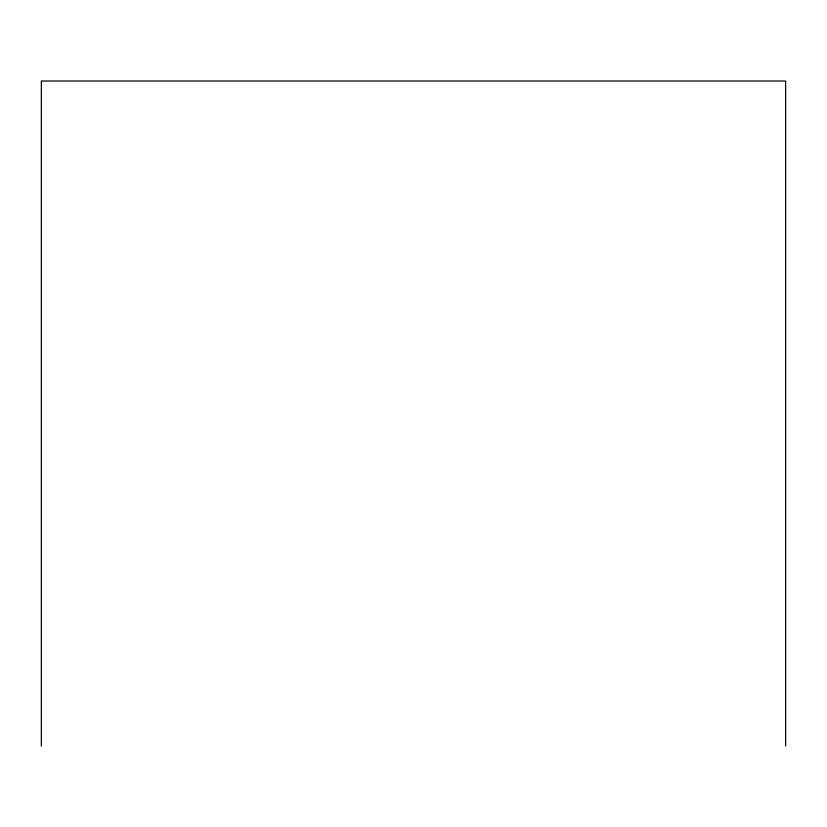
<?xml version="1.0" encoding="UTF-8"?>
<svg xmlns="http://www.w3.org/2000/svg" width="827" height="827" viewBox="0 0 827 827"><rect width="100%" height="100%" fill="white"/><g stroke="black" fill="none" stroke-linecap="round" stroke-linejoin="round"><path stroke-width="1.24" d="M785.65 745.985L785.65 81.015L41.35 81.015L41.35 745.985"/></g></svg>
